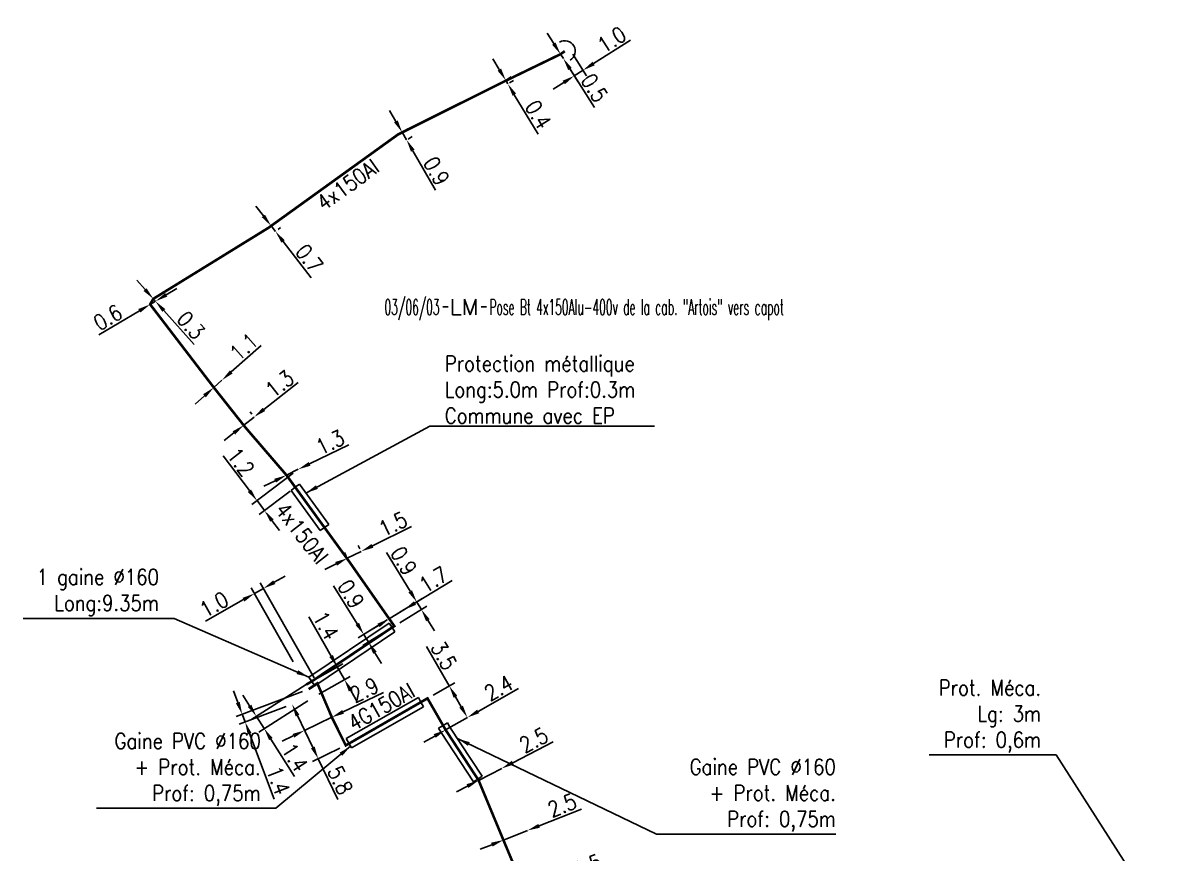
# Model space of a CAD drawing. Header units: millimetres. Extents: x 80000 to 81010, y 144000 to 145002.
# Drawn here: x 80889.1 to 81000.1, y 144583.4 to 144663.3 of the extents above; entities that cross this region are included whole.
import ezdxf
from ezdxf.enums import TextEntityAlignment as Align

# ---------------------------------------------------------------- set-up
doc = ezdxf.new("R2010")
doc.units = ezdxf.units.MM
doc.header["$PDMODE"] = 34
doc.linetypes.add('B_ST_AL', pattern=[2000, 1000, 1000])
doc.layers.get('0').update_dxf_attribs({"linetype": 'CONTINUOUS'})
doc.layers.get('Defpoints').update_dxf_attribs({"linetype": 'CONTINUOUS'})
for name, color, linetype in [('B_100', 3, 'CONTINUOUS'), ('B_110', 1, 'CONTINUOUS'), ('B_300', 7, 'CONTINUOUS'), ('B_400', 7, 'CONTINUOUS'), ('B_420', 7, 'CONTINUOUS')]:
    doc.layers.add(name, color=color, linetype=linetype)
doc.styles.add('M_ROMANS', font='ROMANS.shx', dxfattribs={"width": 0.75})
doc.styles.get("Standard").update_dxf_attribs({"font": 'romans.shx', "width": 0.85})
doc.dimstyles.get("Standard").update_dxf_attribs({"dimtxt": 1.5, "dimasz": 1.2, "dimexe": 0.625, "dimexo": 0.625, "dimgap": 0.25, "dimtad": 1, "dimdec": 1, "dimzin": 0, "dimdsep": 46, "dimtxsty": 'Standard', "dimcen": -0.5, "dimadec": 0, "dimazin": 0, "dimtfac": 1, "dimtdec": 1, "dimtmove": 0, "dimatfit": 3, "dimfxl": 0, "dimtolj": 1, "dimtzin": 0, "dimarcsym": 0})

# ---------------------------------------------------------------- blocks, each defined once
blk = doc.blocks.new('GIS_MODF')
at = {"color": 0, "linetype": 'Continuous', "flags": 128}
for points in [[(-2.18, -0.01), (-1.68, -0.01)], [(1.52, -0.01), (2.02, -0.01)]]:
    blk.add_lwpolyline(points, dxfattribs=at)
at = {"color": 0, "linetype": 'Continuous', "width": 0.5}
blk.add_attdef('DATE', text='', height=1.5, dxfattribs=at).set_placement((-2.5, -0.8), align=Align.RIGHT)
at = {"color": 0, "linetype": 'Continuous', "width": 1.771291}
blk.add_attdef('USER', text='', height=1.5, dxfattribs=at).set_placement((-1.51, -0.8), (1.28, -0.8), align=Align.FIT)
at = {"color": 0, "linetype": 'Continuous', "width": 0.5}
blk.add_attdef('DESC', (2.29, -0.8), '', height=1.5, dxfattribs=at)
blk = doc.blocks.new('*D39')
at = {"layer": 'B_110', "color": 0, "linetype": 'Continuous', "lineweight": -2, "transparency": 16777216}
for p, q in [((80916.28, 144599.71), (80910.97, 144596.33)), ((80910.85, 144597.68), (80910.21, 144598.69)), ((80916.44, 144598.15), (80911.72, 144595.15)), ((80911.5, 144596.66), (80912.25, 144595.49)), ((80912.89, 144594.47), (80915.17, 144590.89))]:
    blk.add_line(p, q, dxfattribs=at)
at = {"layer": 'B_110', "color": 0, "linetype": 'Continuous', "transparency": 16777216}
for points in [[(80911.02, 144597.78), (80910.68, 144597.57), (80911.5, 144596.66)], [(80913.06, 144594.58), (80912.72, 144594.37), (80912.25, 144595.49)]]:
    blk.add_solid(points, dxfattribs=at)
at = {"layer": 'Defpoints', "color": 0, "linetype": 'Continuous', "transparency": 16777216}
for p in [(80916.8, 144600.04), (80916.96, 144598.49), (80911.5, 144596.66)]:
    blk.add_point(p, dxfattribs=at)
at = {"layer": 'B_110', "color": 0, "linetype": 'Continuous', "transparency": 16777216, "insert": (80915.2, 144592.71), "char_height": 1.5, "attachment_point": 5, "rotation": 302.4807}
blk.add_mtext('\\A1;1.4', dxfattribs=at)
blk = doc.blocks.new('*D40')
at = {"layer": 'B_300', "color": 0, "linetype": 'Continuous', "lineweight": -2, "transparency": 16777216}
for p, q in [((80943.9, 144659.37), (80947.44, 144661.62)), ((80941.9, 144660.28), (80943.22, 144658.2)), ((80941.32, 144659.33), (80942.38, 144657.66)), ((80942.04, 144658.19), (80942.89, 144658.73)), ((80941.03, 144657.55), (80940.02, 144656.9))]:
    blk.add_line(p, q, dxfattribs=at)
at = {"layer": 'B_300', "color": 0, "linetype": 'Continuous', "transparency": 16777216}
for points in [[(80943.79, 144659.54), (80944.01, 144659.2), (80942.89, 144658.73)], [(80940.92, 144657.72), (80941.14, 144657.38), (80942.04, 144658.19)]]:
    blk.add_solid(points, dxfattribs=at)
at = {"layer": 'Defpoints', "color": 0, "linetype": 'Continuous', "transparency": 16777216}
for p in [(80941.56, 144660.81), (80940.99, 144659.85), (80942.89, 144658.73)]:
    blk.add_point(p, dxfattribs=at)
at = {"layer": 'B_300', "color": 0, "linetype": 'Continuous', "transparency": 16777216, "insert": (80945.64, 144661.66), "char_height": 1.5, "attachment_point": 5, "rotation": 32.4404}
blk.add_mtext('\\A1;1.0', dxfattribs=at)
blk = doc.blocks.new('B_300_05')
at = {"color": 0, "linetype": 'Continuous'}
blk.add_arc((0, 0), 1, 270, 90, dxfattribs=at)
at = {"color": 0, "linetype": 'Continuous', "style": 'M_ROMANS', "width": 0.75, "flags": 3}
for tag, p in [('DEF_LEG', (0, -5)), ('DEF_COUP', (0, -7.5)), ('DEF_TYPE', (0, -10))]:
    blk.add_attdef(tag, text='', height=1.2, dxfattribs=at).set_placement(p, align=Align.MIDDLE)
blk = doc.blocks.new('*D41')
at = {"layer": 'B_110', "color": 0, "linetype": 'Continuous', "lineweight": -2, "transparency": 16777216}
for p, q in [((80940.08, 144661.29), (80939.43, 144662.3)), ((80940.72, 144660.27), (80940.99, 144659.85)), ((80941.63, 144658.84), (80943.98, 144655.15))]:
    blk.add_line(p, q, dxfattribs=at)
at = {"layer": 'B_110', "color": 0, "linetype": 'Continuous', "transparency": 16777216}
for points in [[(80940.24, 144661.39), (80939.91, 144661.18), (80940.72, 144660.27)], [(80941.8, 144658.95), (80941.46, 144658.73), (80940.99, 144659.85)]]:
    blk.add_solid(points, dxfattribs=at)
at = {"layer": 'Defpoints', "color": 0, "linetype": 'Continuous', "transparency": 16777216}
for p in [(80940.72, 144660.27), (80940.99, 144659.85), (80940.99, 144659.85)]:
    blk.add_point(p, dxfattribs=at)
at = {"layer": 'B_110', "color": 0, "linetype": 'Continuous', "transparency": 16777216, "insert": (80943.97, 144657.03), "char_height": 1.5, "attachment_point": 5, "rotation": 302.4404}
blk.add_mtext('\\A1;0.5', dxfattribs=at)
blk = doc.blocks.new('*D42')
at = {"layer": 'B_110', "color": 0, "linetype": 'Continuous', "lineweight": -2, "transparency": 16777216}
for p, q in [((80934.84, 144658.79), (80934.22, 144659.82)), ((80935.46, 144657.76), (80935.66, 144657.41)), ((80935.63, 144657.86), (80935.99, 144658.08)), ((80935.83, 144657.52), (80936.2, 144657.74)), ((80936.28, 144656.38), (80938.56, 144652.57))]:
    blk.add_line(p, q, dxfattribs=at)
at = {"layer": 'B_110', "color": 0, "linetype": 'Continuous', "transparency": 16777216}
for points in [[(80935.01, 144658.89), (80934.67, 144658.68), (80935.46, 144657.76)], [(80936.45, 144656.49), (80936.11, 144656.28), (80935.66, 144657.41)]]:
    blk.add_solid(points, dxfattribs=at)
at = {"layer": 'Defpoints', "color": 0, "linetype": 'Continuous', "transparency": 16777216}
for p in [(80935.09, 144657.54), (80935.66, 144657.41), (80935.3, 144657.2)]:
    blk.add_point(p, dxfattribs=at)
at = {"layer": 'B_110', "color": 0, "linetype": 'Continuous', "transparency": 16777216, "insert": (80938.59, 144654.47), "char_height": 1.5, "attachment_point": 5, "rotation": 300.8959}
blk.add_mtext('\\A1;0.4', dxfattribs=at)
blk = doc.blocks.new('*D43')
at = {"layer": 'B_110', "color": 0, "linetype": 'Continuous', "lineweight": -2, "transparency": 16777216}
for p, q in [((80924.9, 144653.81), (80924.3, 144654.85)), ((80925.65, 144652.86), (80926.04, 144653.09)), ((80925.5, 144652.77), (80925.93, 144652.04)), ((80926.07, 144652.12), (80926.47, 144652.35)), ((80926.52, 144651), (80928.71, 144647.2))]:
    blk.add_line(p, q, dxfattribs=at)
at = {"layer": 'B_110', "color": 0, "linetype": 'Continuous', "transparency": 16777216}
for points in [[(80925.08, 144653.91), (80924.73, 144653.72), (80925.5, 144652.77)], [(80926.7, 144651.1), (80926.35, 144650.9), (80925.93, 144652.04)]]:
    blk.add_solid(points, dxfattribs=at)
at = {"layer": 'Defpoints', "color": 0, "linetype": 'Continuous', "transparency": 16777216}
for p in [(80925.1, 144652.55), (80925.53, 144651.81), (80925.93, 144652.04)]:
    blk.add_point(p, dxfattribs=at)
at = {"layer": 'B_110', "color": 0, "linetype": 'Continuous', "transparency": 16777216, "insert": (80928.8, 144649.05), "char_height": 1.5, "attachment_point": 5, "rotation": 299.9365}
blk.add_mtext('\\A1;0.9', dxfattribs=at)
blk = doc.blocks.new('*D44')
at = {"layer": 'B_110', "color": 0, "linetype": 'Continuous', "lineweight": -2, "transparency": 16777216}
for p, q in [((80912.17, 144644.73), (80911.44, 144645.68)), ((80913.15, 144643.97), (80913.4, 144644.17)), ((80912.91, 144643.78), (80913.34, 144643.23)), ((80913.58, 144643.42), (80913.83, 144643.61)), ((80914.07, 144642.28), (80916.77, 144638.79))]:
    blk.add_line(p, q, dxfattribs=at)
at = {"layer": 'B_110', "color": 0, "linetype": 'Continuous', "transparency": 16777216}
for points in [[(80912.33, 144644.85), (80912.02, 144644.61), (80912.91, 144643.78)], [(80914.23, 144642.4), (80913.91, 144642.16), (80913.34, 144643.23)]]:
    blk.add_solid(points, dxfattribs=at)
at = {"layer": 'Defpoints', "color": 0, "linetype": 'Continuous', "transparency": 16777216}
for p in [(80912.66, 144643.59), (80913.09, 144643.04), (80913.34, 144643.23)]:
    blk.add_point(p, dxfattribs=at)
at = {"layer": 'B_110', "color": 0, "linetype": 'Continuous', "transparency": 16777216, "insert": (80916.59, 144640.66), "char_height": 1.5, "attachment_point": 5, "rotation": 307.7404}
blk.add_mtext('\\A1;0.7', dxfattribs=at)
blk = doc.blocks.new('*D45')
at = {"layer": 'B_110', "color": 0, "linetype": 'Continuous', "lineweight": -2, "transparency": 16777216}
for p, q in [((80909.09, 144629.75), (80911.95, 144632.29)), ((80907.41, 144628.25), (80908.19, 144628.95)), ((80906.51, 144627.45), (80905.61, 144626.66))]:
    blk.add_line(p, q, dxfattribs=at)
at = {"layer": 'B_110', "color": 0, "linetype": 'Continuous', "transparency": 16777216}
for points in [[(80908.96, 144629.9), (80909.22, 144629.6), (80908.19, 144628.95)], [(80906.38, 144627.6), (80906.64, 144627.3), (80907.41, 144628.25)]]:
    blk.add_solid(points, dxfattribs=at)
at = {"layer": 'Defpoints', "color": 0, "linetype": 'Continuous', "transparency": 16777216}
for p in [(80908.19, 144628.95), (80908.19, 144628.95), (80907.41, 144628.25)]:
    blk.add_point(p, dxfattribs=at)
at = {"layer": 'B_110', "color": 0, "linetype": 'Continuous', "transparency": 16777216, "insert": (80910.3, 144632.16), "char_height": 1.5, "attachment_point": 5, "rotation": 41.6423}
blk.add_mtext('\\A1;1.1', dxfattribs=at)
blk = doc.blocks.new('*D46')
at = {"layer": 'B_110', "color": 0, "linetype": 'Continuous', "lineweight": -2, "transparency": 16777216}
for p, q in [((80912.22, 144626.15), (80915.53, 144628.73)), ((80910.05, 144624.91), (80909.89, 144625.12)), ((80910.28, 144624.62), (80911.28, 144625.41)), ((80911.05, 144625.7), (80910.89, 144625.9)), ((80909.33, 144623.89), (80908.39, 144623.15))]:
    blk.add_line(p, q, dxfattribs=at)
at = {"layer": 'B_110', "color": 0, "linetype": 'Continuous', "transparency": 16777216}
for points in [[(80912.1, 144626.3), (80912.35, 144625.99), (80911.28, 144625.41)], [(80909.21, 144624.04), (80909.46, 144623.73), (80910.28, 144624.62)]]:
    blk.add_solid(points, dxfattribs=at)
at = {"layer": 'Defpoints', "color": 0, "linetype": 'Continuous', "transparency": 16777216}
for p in [(80911.28, 144625.41), (80911.44, 144625.2), (80910.44, 144624.42)]:
    blk.add_point(p, dxfattribs=at)
at = {"layer": 'B_110', "color": 0, "linetype": 'Continuous', "transparency": 16777216, "insert": (80913.74, 144628.6), "char_height": 1.5, "attachment_point": 5, "rotation": 38.0127}
blk.add_mtext('\\A1;1.3', dxfattribs=at)
blk = doc.blocks.new('*D47')
at = {"layer": 'B_110', "color": 0, "linetype": 'Continuous', "lineweight": -2, "transparency": 16777216}
for p, q in [((80916.61, 144620.91), (80920.37, 144622.75)), ((80914.39, 144619.83), (80915.53, 144620.39)), ((80913.31, 144619.3), (80912.23, 144618.78))]:
    blk.add_line(p, q, dxfattribs=at)
at = {"layer": 'B_110', "color": 0, "linetype": 'Continuous', "transparency": 16777216}
for points in [[(80916.52, 144621.09), (80916.69, 144620.73), (80915.53, 144620.39)], [(80913.22, 144619.48), (80913.39, 144619.12), (80914.39, 144619.83)]]:
    blk.add_solid(points, dxfattribs=at)
at = {"layer": 'Defpoints', "color": 0, "linetype": 'Continuous', "transparency": 16777216}
for p in [(80914.39, 144619.83), (80915.53, 144620.39), (80915.53, 144620.39)]:
    blk.add_point(p, dxfattribs=at)
at = {"layer": 'B_110', "color": 0, "linetype": 'Continuous', "transparency": 16777216, "insert": (80918.59, 144622.99), "char_height": 1.5, "attachment_point": 5, "rotation": 26.0075}
blk.add_mtext('\\A1;1.3', dxfattribs=at)
blk = doc.blocks.new('*D48')
at = {"layer": 'B_110', "color": 0, "linetype": 'Continuous', "lineweight": -2, "transparency": 16777216}
for p, q in [((80922.65, 144613.04), (80926.41, 144614.9)), ((80921.45, 144612.75), (80921.29, 144613.07)), ((80920.11, 144612.09), (80919.95, 144612.4)), ((80920.23, 144611.84), (80921.57, 144612.51)), ((80919.15, 144611.31), (80918.08, 144610.78))]:
    blk.add_line(p, q, dxfattribs=at)
at = {"layer": 'B_110', "color": 0, "linetype": 'Continuous', "transparency": 16777216}
for points in [[(80922.56, 144613.22), (80922.74, 144612.86), (80921.57, 144612.51)], [(80919.06, 144611.49), (80919.24, 144611.13), (80920.23, 144611.84)]]:
    blk.add_solid(points, dxfattribs=at)
at = {"layer": 'Defpoints', "color": 0, "linetype": 'Continuous', "transparency": 16777216}
for p in [(80921.57, 144612.51), (80921.73, 144612.19), (80920.38, 144611.53)]:
    blk.add_point(p, dxfattribs=at)
at = {"layer": 'B_110', "color": 0, "linetype": 'Continuous', "transparency": 16777216, "insert": (80924.62, 144615.13), "char_height": 1.5, "attachment_point": 5, "rotation": 26.3405}
blk.add_mtext('\\A1;1.5', dxfattribs=at)
blk = doc.blocks.new('*D49')
at = {"layer": 'B_110', "color": 0, "linetype": 'Continuous', "lineweight": -2, "transparency": 16777216}
for p, q in [((80926.73, 144607.54), (80930.31, 144609.72)), ((80924.26, 144606.03), (80925.71, 144606.91)), ((80923.23, 144605.4), (80922.21, 144604.78))]:
    blk.add_line(p, q, dxfattribs=at)
at = {"layer": 'B_110', "color": 0, "linetype": 'Continuous', "transparency": 16777216}
for points in [[(80926.63, 144607.71), (80926.84, 144607.37), (80925.71, 144606.91)], [(80923.13, 144605.57), (80923.34, 144605.23), (80924.26, 144606.03)]]:
    blk.add_solid(points, dxfattribs=at)
at = {"layer": 'Defpoints', "color": 0, "linetype": 'Continuous', "transparency": 16777216}
for p in [(80925.71, 144606.91), (80925.71, 144606.91), (80924.26, 144606.03)]:
    blk.add_point(p, dxfattribs=at)
at = {"layer": 'B_110', "color": 0, "linetype": 'Continuous', "transparency": 16777216, "insert": (80928.51, 144609.8), "char_height": 1.5, "attachment_point": 5, "rotation": 31.3874}
blk.add_mtext('\\A1;1.7', dxfattribs=at)
blk = doc.blocks.new('*D50')
at = {"layer": 'B_110', "color": 0, "linetype": 'Continuous', "lineweight": -2, "transparency": 16777216}
for p, q in [((80926.28, 144608.67), (80924, 144612.41)), ((80924.84, 144606.38), (80927.44, 144607.97)), ((80927.35, 144606.92), (80926.91, 144607.64)), ((80925.28, 144605.65), (80927.88, 144607.24)), ((80927.97, 144605.89), (80928.6, 144604.87))]:
    blk.add_line(p, q, dxfattribs=at)
at = {"layer": 'B_110', "color": 0, "linetype": 'Continuous', "transparency": 16777216}
for points in [[(80926.45, 144608.77), (80926.11, 144608.56), (80926.91, 144607.64)], [(80928.14, 144606), (80927.8, 144605.79), (80927.35, 144606.92)]]:
    blk.add_solid(points, dxfattribs=at)
at = {"layer": 'Defpoints', "color": 0, "linetype": 'Continuous', "transparency": 16777216}
for p in [(80926.91, 144607.64), (80924.3, 144606.05), (80924.75, 144605.33)]:
    blk.add_point(p, dxfattribs=at)
at = {"layer": 'B_110', "color": 0, "linetype": 'Continuous', "transparency": 16777216, "insert": (80925.66, 144611.6), "char_height": 1.5, "attachment_point": 5, "rotation": 301.3874}
blk.add_mtext('\\A1;0.9', dxfattribs=at)
blk = doc.blocks.new('*D51')
at = {"layer": 'B_110', "color": 0, "linetype": 'Continuous', "lineweight": -2, "transparency": 16777216}
for p, q in [((80900.8, 144637.66), (80900, 144638.55)), ((80901.6, 144636.77), (80901.8, 144636.54)), ((80902.6, 144635.65), (80905.52, 144632.39))]:
    blk.add_line(p, q, dxfattribs=at)
at = {"layer": 'B_110', "color": 0, "linetype": 'Continuous', "transparency": 16777216}
for points in [[(80900.95, 144637.79), (80900.65, 144637.53), (80901.6, 144636.77)], [(80902.75, 144635.78), (80902.46, 144635.52), (80901.8, 144636.54)]]:
    blk.add_solid(points, dxfattribs=at)
at = {"layer": 'Defpoints', "color": 0, "linetype": 'Continuous', "transparency": 16777216}
for p in [(80901.6, 144636.77), (80901.8, 144636.54), (80901.8, 144636.54)]:
    blk.add_point(p, dxfattribs=at)
at = {"layer": 'B_110', "color": 0, "linetype": 'Continuous', "transparency": 16777216, "insert": (80905.21, 144634.24), "char_height": 1.5, "attachment_point": 5, "rotation": 311.8827}
blk.add_mtext('\\A1;0.3', dxfattribs=at)
blk = doc.blocks.new('*D52')
at = {"layer": 'B_110', "color": 0, "linetype": 'Continuous', "lineweight": -2, "transparency": 16777216}
for p, q in [((80902.84, 144637.15), (80903.87, 144637.76)), ((80901.81, 144636.54), (80901.29, 144636.23)), ((80900.26, 144635.62), (80896.37, 144633.31)), ((80901.61, 144635.7), (80901.61, 144635.69)), ((80902.12, 144636.01), (80902.13, 144636))]:
    blk.add_line(p, q, dxfattribs=at)
at = {"layer": 'B_110', "color": 0, "linetype": 'Continuous', "transparency": 16777216}
for points in [[(80902.74, 144637.32), (80902.94, 144636.98), (80901.81, 144636.54)], [(80900.16, 144635.79), (80900.36, 144635.45), (80901.29, 144636.23)]]:
    blk.add_solid(points, dxfattribs=at)
at = {"layer": 'Defpoints', "color": 0, "linetype": 'Continuous', "transparency": 16777216}
for p in [(80901.29, 144636.24), (80901.8, 144636.54), (80901.81, 144636.54)]:
    blk.add_point(p, dxfattribs=at)
at = {"layer": 'B_110', "color": 0, "linetype": 'Continuous', "transparency": 16777216, "insert": (80897.23, 144634.98), "char_height": 1.5, "attachment_point": 5, "rotation": 30.6615}
blk.add_mtext('\\A1;0.6', dxfattribs=at)
blk = doc.blocks.new('*D1326')
at = {"layer": 'B_100', "color": 0, "linetype": 'Continuous', "lineweight": -2, "transparency": 16777216}
for p, q in [((80941.11, 144580.32), (80945.17, 144581.96)), ((80937.68, 144578.93), (80940, 144579.87)), ((80936.57, 144578.48), (80935.46, 144578.03))]:
    blk.add_line(p, q, dxfattribs=at)
at = {"layer": 'B_100', "color": 0, "linetype": 'Continuous', "transparency": 16777216}
for points in [[(80941.04, 144580.5), (80941.19, 144580.13), (80940, 144579.87)], [(80936.5, 144578.67), (80936.65, 144578.3), (80937.68, 144578.93)]]:
    blk.add_solid(points, dxfattribs=at)
at = {"layer": 'Defpoints', "color": 0, "linetype": 'Continuous', "transparency": 16777216}
for p in [(80940, 144579.87), (80940, 144579.87), (80937.68, 144578.93)]:
    blk.add_point(p, dxfattribs=at)
at = {"layer": 'B_100', "color": 0, "linetype": 'Continuous', "transparency": 16777216, "insert": (80943.32, 144582.29), "char_height": 1.5, "attachment_point": 5, "rotation": 22.0002}
blk.add_mtext('\\A1;2.5', dxfattribs=at)
blk = doc.blocks.new('*D1327')
at = {"layer": 'B_100', "color": 0, "linetype": 'Continuous', "lineweight": -2, "transparency": 16777216}
for p, q in [((80938.67, 144586.15), (80942.73, 144587.76)), ((80935.23, 144584.78), (80937.55, 144585.7)), ((80934.11, 144584.33), (80933, 144583.89))]:
    blk.add_line(p, q, dxfattribs=at)
at = {"layer": 'B_100', "color": 0, "linetype": 'Continuous', "transparency": 16777216}
for points in [[(80938.59, 144586.33), (80938.74, 144585.96), (80937.55, 144585.7)], [(80934.04, 144584.52), (80934.19, 144584.15), (80935.23, 144584.78)]]:
    blk.add_solid(points, dxfattribs=at)
at = {"layer": 'Defpoints', "color": 0, "linetype": 'Continuous', "transparency": 16777216}
for p in [(80937.55, 144585.7), (80937.55, 144585.7), (80935.23, 144584.78)]:
    blk.add_point(p, dxfattribs=at)
at = {"layer": 'B_100', "color": 0, "linetype": 'Continuous', "transparency": 16777216, "insert": (80940.88, 144588.11), "char_height": 1.5, "attachment_point": 5, "rotation": 21.7307}
blk.add_mtext('\\A1;2.5', dxfattribs=at)
blk = doc.blocks.new('*D1328')
at = {"layer": 'B_100', "color": 0, "linetype": 'Continuous', "lineweight": -2, "transparency": 16777216}
for p, q in [((80936.13, 144592.21), (80940.02, 144594.22)), ((80932.85, 144590.51), (80935.07, 144591.66)), ((80931.78, 144589.96), (80930.71, 144589.41))]:
    blk.add_line(p, q, dxfattribs=at)
at = {"layer": 'B_100', "color": 0, "linetype": 'Continuous', "transparency": 16777216}
for points in [[(80936.04, 144592.39), (80936.23, 144592.03), (80935.07, 144591.66)], [(80931.69, 144590.14), (80931.87, 144589.78), (80932.85, 144590.51)]]:
    blk.add_solid(points, dxfattribs=at)
at = {"layer": 'Defpoints', "color": 0, "linetype": 'Continuous', "transparency": 16777216}
for p in [(80935.07, 144591.66), (80935.07, 144591.66), (80932.85, 144590.51)]:
    blk.add_point(p, dxfattribs=at)
at = {"layer": 'B_100', "color": 0, "linetype": 'Continuous', "transparency": 16777216, "insert": (80938.15, 144594.38), "char_height": 1.5, "attachment_point": 5, "rotation": 27.3093}
blk.add_mtext('\\A1;2.5', dxfattribs=at)
blk = doc.blocks.new('*D1329')
at = {"layer": 'B_100', "color": 0, "linetype": 'Continuous', "lineweight": -2, "transparency": 16777216}
for p, q in [((80932.81, 144597.14), (80936.67, 144599.32)), ((80929.68, 144595.36), (80931.77, 144596.55)), ((80928.63, 144594.77), (80927.59, 144594.18))]:
    blk.add_line(p, q, dxfattribs=at)
at = {"layer": 'B_100', "color": 0, "linetype": 'Continuous', "transparency": 16777216}
for points in [[(80932.71, 144597.31), (80932.91, 144596.96), (80931.77, 144596.55)], [(80928.53, 144594.95), (80928.73, 144594.6), (80929.68, 144595.36)]]:
    blk.add_solid(points, dxfattribs=at)
at = {"layer": 'Defpoints', "color": 0, "linetype": 'Continuous', "transparency": 16777216}
for p in [(80931.77, 144596.55), (80931.77, 144596.55), (80929.68, 144595.36)]:
    blk.add_point(p, dxfattribs=at)
at = {"layer": 'B_100', "color": 0, "linetype": 'Continuous', "transparency": 16777216, "insert": (80934.77, 144599.39), "char_height": 1.5, "attachment_point": 5, "rotation": 29.4919}
blk.add_mtext('\\A1;2.4', dxfattribs=at)
blk = doc.blocks.new('*D1330')
at = {"layer": 'B_100', "color": 0, "linetype": 'Continuous', "lineweight": -2, "transparency": 16777216}
for p, q in [((80930.03, 144599.58), (80927.85, 144603.37)), ((80928.49, 144598.7), (80930.57, 144599.89)), ((80931.17, 144597.59), (80930.62, 144598.54))]:
    blk.add_line(p, q, dxfattribs=at)
at = {"layer": 'B_100', "color": 0, "linetype": 'Continuous', "transparency": 16777216}
for points in [[(80930.8, 144598.64), (80930.45, 144598.44), (80930.03, 144599.58)], [(80931.34, 144597.69), (80931, 144597.49), (80931.77, 144596.55)]]:
    blk.add_solid(points, dxfattribs=at)
at = {"layer": 'Defpoints', "color": 0, "linetype": 'Continuous', "transparency": 16777216}
for p in [(80927.94, 144598.39), (80931.77, 144596.55), (80931.77, 144596.55)]:
    blk.add_point(p, dxfattribs=at)
at = {"layer": 'B_100', "color": 0, "linetype": 'Continuous', "transparency": 16777216, "insert": (80929.51, 144602.5), "char_height": 1.5, "attachment_point": 5, "rotation": 299.8101}
blk.add_mtext('\\A1;3.5', dxfattribs=at)
blk = doc.blocks.new('*D1331')
at = {"layer": 'B_100', "color": 0, "linetype": 'Continuous', "lineweight": -2, "transparency": 16777216}
for p, q in [((80915.45, 144596.74), (80916.92, 144593.67)), ((80919.52, 144593.6), (80916.88, 144592.32)), ((80917.44, 144592.59), (80919.34, 144588.66))]:
    blk.add_line(p, q, dxfattribs=at)
at = {"layer": 'B_100', "color": 0, "linetype": 'Continuous', "transparency": 16777216}
for points in [[(80915.63, 144596.82), (80915.27, 144596.65), (80914.93, 144597.82)], [(80917.1, 144593.76), (80916.74, 144593.59), (80917.44, 144592.59)]]:
    blk.add_solid(points, dxfattribs=at)
at = {"layer": 'Defpoints', "color": 0, "linetype": 'Continuous', "transparency": 16777216}
for p in [(80914.93, 144597.82), (80914.93, 144597.82), (80920.09, 144593.87)]:
    blk.add_point(p, dxfattribs=at)
at = {"layer": 'B_100', "color": 0, "linetype": 'Continuous', "transparency": 16777216, "insert": (80919.55, 144590.52), "char_height": 1.5, "attachment_point": 5, "rotation": 295.7353}
blk.add_mtext('\\A1;5.8', dxfattribs=at)
blk = doc.blocks.new('*D1332')
at = {"layer": 'B_100', "color": 0, "linetype": 'Continuous', "lineweight": -2, "transparency": 16777216}
for p, q in [((80919.83, 144597.09), (80923.71, 144598.96)), ((80916.13, 144595.31), (80918.75, 144596.57)), ((80918.52, 144597.04), (80918.47, 144597.13)), ((80915.91, 144595.77), (80915.86, 144595.87)), ((80915.05, 144594.79), (80913.97, 144594.27))]:
    blk.add_line(p, q, dxfattribs=at)
at = {"layer": 'B_100', "color": 0, "linetype": 'Continuous', "transparency": 16777216}
for points in [[(80919.74, 144597.27), (80919.91, 144596.91), (80918.75, 144596.57)], [(80914.97, 144594.97), (80915.14, 144594.61), (80916.13, 144595.31)]]:
    blk.add_solid(points, dxfattribs=at)
at = {"layer": 'Defpoints', "color": 0, "linetype": 'Continuous', "transparency": 16777216}
for p in [(80918.79, 144596.48), (80916.13, 144595.31), (80916.18, 144595.21)]:
    blk.add_point(p, dxfattribs=at)
at = {"layer": 'B_100', "color": 0, "linetype": 'Continuous', "transparency": 16777216, "insert": (80921.87, 144599.19), "char_height": 1.5, "attachment_point": 5, "rotation": 25.7353}
blk.add_mtext('\\A1;2.9', dxfattribs=at)
blk = doc.blocks.new('*D1333')
at = {"layer": 'B_100', "color": 0, "linetype": 'Continuous', "lineweight": -2, "transparency": 16777216}
for p, q in [((80913.22, 144609.54), (80914.27, 144610.14)), ((80915.03, 144601.9), (80911, 144609)), ((80912.18, 144608.95), (80911.31, 144608.46)), ((80917.05, 144600.37), (80911.87, 144609.5)), ((80910.26, 144607.87), (80906.62, 144605.8))]:
    blk.add_line(p, q, dxfattribs=at)
at = {"layer": 'B_100', "color": 0, "linetype": 'Continuous', "transparency": 16777216}
for points in [[(80913.12, 144609.72), (80913.32, 144609.37), (80912.18, 144608.95)], [(80910.17, 144608.04), (80910.36, 144607.69), (80911.31, 144608.46)]]:
    blk.add_solid(points, dxfattribs=at)
at = {"layer": 'Defpoints', "color": 0, "linetype": 'Continuous', "transparency": 16777216}
for p in [(80911.31, 144608.46), (80915.34, 144601.36), (80917.36, 144599.83)]:
    blk.add_point(p, dxfattribs=at)
at = {"layer": 'B_100', "color": 0, "linetype": 'Continuous', "transparency": 16777216, "insert": (80907.43, 144607.41), "char_height": 1.5, "attachment_point": 5, "rotation": 29.5648}
blk.add_mtext('\\A1;1.0', dxfattribs=at)
blk = doc.blocks.new('*D1334')
at = {"layer": 'B_100', "color": 0, "linetype": 'Continuous', "lineweight": -2, "transparency": 16777216}
for p, q in [((80909.72, 144597.98), (80909.29, 144599.11)), ((80915.94, 144599.05), (80909.56, 144596.64)), ((80914.35, 144597.6), (80909.84, 144595.9)), ((80910.14, 144596.86), (80910.42, 144596.12)), ((80910.85, 144595), (80913.22, 144588.72))]:
    blk.add_line(p, q, dxfattribs=at)
at = {"layer": 'B_100', "color": 0, "linetype": 'Continuous', "transparency": 16777216}
for points in [[(80909.9, 144598.05), (80909.53, 144597.91), (80910.14, 144596.86)], [(80911.03, 144595.07), (80910.66, 144594.92), (80910.42, 144596.12)]]:
    blk.add_solid(points, dxfattribs=at)
at = {"layer": 'Defpoints', "color": 0, "linetype": 'Continuous', "transparency": 16777216}
for p in [(80916.52, 144599.27), (80914.93, 144597.82), (80910.42, 144596.12)]:
    blk.add_point(p, dxfattribs=at)
at = {"layer": 'B_100', "color": 0, "linetype": 'Continuous', "transparency": 16777216, "insert": (80913.61, 144590.5), "char_height": 1.5, "attachment_point": 5, "rotation": 290.6842}
blk.add_mtext('\\A1;1.4', dxfattribs=at)
blk = doc.blocks.new('*D1564')
at = {"layer": 'B_400', "color": 0, "linetype": 'Continuous', "lineweight": -2, "transparency": 16777216}
for p, q in [((80921.19, 144605.54), (80918.92, 144609.21)), ((80924.08, 144605.92), (80921.29, 144604.19)), ((80924, 144604.87), (80921.73, 144603.47)), ((80922.26, 144603.8), (80921.82, 144604.52)), ((80922.89, 144602.77), (80923.52, 144601.75))]:
    blk.add_line(p, q, dxfattribs=at)
at = {"layer": 'B_400', "color": 0, "linetype": 'Continuous', "transparency": 16777216}
for points in [[(80921.36, 144605.65), (80921.02, 144605.44), (80921.82, 144604.52)], [(80923.06, 144602.88), (80922.72, 144602.67), (80922.26, 144603.8)]]:
    blk.add_solid(points, dxfattribs=at)
at = {"layer": 'Defpoints', "color": 0, "linetype": 'Continuous', "transparency": 16777216}
for p in [(80924.62, 144606.25), (80924.53, 144605.19), (80921.82, 144604.52)]:
    blk.add_point(p, dxfattribs=at)
at = {"layer": 'B_400', "color": 0, "linetype": 'Continuous', "transparency": 16777216, "insert": (80920.59, 144608.41), "char_height": 1.5, "attachment_point": 5, "rotation": 301.67}
blk.add_mtext('\\A1;0.9', dxfattribs=at)
blk = doc.blocks.new('*D1565')
at = {"layer": 'B_400', "color": 0, "linetype": 'Continuous', "lineweight": -2, "transparency": 16777216}
for p, q in [((80918.68, 144602.45), (80916.54, 144606.22)), ((80917.36, 144600.32), (80919.82, 144601.72)), ((80919.96, 144600.19), (80919.27, 144601.41)), ((80917.51, 144598.8), (80920.51, 144600.5)), ((80920.56, 144599.15), (80921.15, 144598.11))]:
    blk.add_line(p, q, dxfattribs=at)
at = {"layer": 'B_400', "color": 0, "linetype": 'Continuous', "transparency": 16777216}
for points in [[(80918.86, 144602.55), (80918.51, 144602.36), (80919.27, 144601.41)], [(80920.73, 144599.25), (80920.38, 144599.05), (80919.96, 144600.19)]]:
    blk.add_solid(points, dxfattribs=at)
at = {"layer": 'Defpoints', "color": 0, "linetype": 'Continuous', "transparency": 16777216}
for p in [(80916.82, 144600.02), (80919.96, 144600.19), (80916.96, 144598.49)]:
    blk.add_point(p, dxfattribs=at)
at = {"layer": 'B_400', "color": 0, "linetype": 'Continuous', "transparency": 16777216, "insert": (80918.17, 144605.39), "char_height": 1.5, "attachment_point": 5, "rotation": 299.5648}
blk.add_mtext('\\A1;1.4', dxfattribs=at)
blk = doc.blocks.new('*D1566')
at = {"layer": 'B_420', "color": 0, "linetype": 'Continuous', "lineweight": -2, "transparency": 16777216}
for p, q in [((80910.83, 144618.34), (80908.3, 144621.68)), ((80915.03, 144620.01), (80911.06, 144617)), ((80912.28, 144616.42), (80911.56, 144617.38)), ((80914.74, 144618.29), (80911.78, 144616.05)), ((80913, 144615.47), (80913.73, 144614.51))]:
    blk.add_line(p, q, dxfattribs=at)
at = {"layer": 'B_420', "color": 0, "linetype": 'Continuous', "transparency": 16777216}
for points in [[(80910.99, 144618.46), (80910.67, 144618.22), (80911.56, 144617.38)], [(80913.16, 144615.59), (80912.84, 144615.35), (80912.28, 144616.42)]]:
    blk.add_solid(points, dxfattribs=at)
at = {"layer": 'Defpoints', "color": 0, "linetype": 'Continuous', "transparency": 16777216}
for p in [(80915.53, 144620.39), (80915.24, 144618.66), (80911.56, 144617.38)]:
    blk.add_point(p, dxfattribs=at)
at = {"layer": 'B_420', "color": 0, "linetype": 'Continuous', "transparency": 16777216, "insert": (80910, 144621.09), "char_height": 1.5, "attachment_point": 5, "rotation": 307.1126}
blk.add_mtext('\\A1;1.2', dxfattribs=at)

msp = doc.modelspace()

# ---------------------------------------------------------------- linework, layer by layer
at = {"layer": 'B_100', "linetype": 'B_ST_AL', "flags": 128}
msp.add_lwpolyline([(81000, 144582.13, 0.25, 0.25, 0), (80994.07, 144579, 0.25, 0.25, 0), (80990.64, 144577.55, 0.25, 0.25, 0), (80974.29, 144568.93, 0.25, 0.25, 0), (80959.75, 144561.37, 0.25, 0.25, 0), (80955.94, 144558.7, 0.25, 0.25, 0), (80950.3, 144555.53, 0.25, 0.25, 0), (80948.64, 144554.6, 0.25, 0.25, 0), (80945.68, 144559.86, 0.25, 0.25, 0), (80942.79, 144567.3, 0.25, 0.25, 0), (80939.87, 144573.73, 0.25, 0.25, 0), (80937.68, 144578.93, 0.25, 0.25, 0), (80935.23, 144584.78, 0.25, 0.25, 0), (80932.85, 144590.51, 0.25, 0.25, 0), (80929.68, 144595.36, 0.25, 0.25, 0), (80927.94, 144598.39, 0.25, 0.25, 0), (80920.09, 144593.87, 0.25, 0.25, 0), (80918.79, 144596.48, 0.25, 0.25, 0), (80917.36, 144599.83, 0.25, 0.25, 0), (80916.52, 144599.27, 0, 0, 0)], format="xyseb", dxfattribs=at)
at = {"layer": 'B_110', "linetype": 'B_ST_AL', "flags": 128}
msp.add_lwpolyline([(80941.13, 144660.56, 0.25, 0.25, 0), (80940.72, 144660.27, 0.25, 0.25, 0), (80935.09, 144657.54, 0.25, 0.25, 0), (80925.1, 144652.55, 0.25, 0.25, 0), (80912.66, 144643.59, 0.25, 0.25, 0), (80901.6, 144636.77, 0.25, 0.25, 0), (80901.29, 144636.24, 0.25, 0.25, 0), (80907.41, 144628.25, 0.25, 0.25, 0), (80910.44, 144624.42, 0.25, 0.25, 0), (80914.39, 144619.83, 0.25, 0.25, 0), (80915.24, 144618.66, 0.25, 0.25, 0), (80918.04, 144614.8, 0.25, 0.25, 0), (80920.41, 144611.54, 0.25, 0.25, 0), (80924.75, 144605.33, 0.25, 0.25, 0), (80924.53, 144605.19, 0.25, 0.25, 0), (80916.82, 144600.02, 0.25, 0.25, 0), (80916.28, 144599.71, 0, 0, 0)], format="xyseb", dxfattribs=at)
at = {"layer": 'B_400', "color": 7, "linetype": 'CONTINUOUS'}
for p, q in [((80924.25, 144605.61), (80916.54, 144600.43)), ((80924.25, 144605.61), (80924.53, 144605.19)), ((80924.81, 144604.78), (80924.53, 144605.19)), ((80924.81, 144604.78), (80917.1, 144599.6)), ((80916.54, 144600.43), (80916.82, 144600.02)), ((80917.1, 144599.6), (80916.82, 144600.02)), ((80920.14, 144594.52), (80927.06, 144598.46)), ((80927.06, 144598.46), (80927.31, 144598.03)), ((80920.63, 144593.65), (80927.55, 144597.59)), ((80927.55, 144597.59), (80927.31, 144598.03)), ((80929, 144595.54), (80929.43, 144595.79)), ((80929, 144595.54), (80929.25, 144595.1)), ((80929.86, 144596.04), (80929.43, 144595.79)), ((80929.86, 144596.04), (80930.1, 144595.62)), ((80930.1, 144595.62), (80933.18, 144590.91)), ((80920.14, 144594.52), (80920.38, 144594.08)), ((80920.63, 144593.65), (80920.38, 144594.08)), ((80929.25, 144595.1), (80932.35, 144590.37)), ((80933.18, 144590.91), (80932.76, 144590.64)), ((80932.35, 144590.37), (80932.76, 144590.64))]:
    msp.add_line(p, q, dxfattribs=at)
at = {"layer": 'B_420', "color": 7, "linetype": 'CONTINUOUS'}
for p, q in [((80914.83, 144618.37), (80915.24, 144618.66)), ((80915.64, 144618.96), (80915.24, 144618.66)), ((80918.45, 144615.09), (80915.64, 144618.96)), ((80917.64, 144614.51), (80914.83, 144618.37)), ((80917.64, 144614.51), (80918.04, 144614.8)), ((80918.45, 144615.09), (80918.04, 144614.8))]:
    msp.add_line(p, q, dxfattribs=at)

# ---------------------------------------------------------------- block references
at = {"layer": 'B_110', "linetype": 'Continuous'}
ref = msp.add_blockref('GIS_MODF', (80931.59, 144636.02), dxfattribs=at)
ref.add_attrib('DATE', '03/06/03', dxfattribs={"layer": '0', "color": 0, "linetype": 'Continuous', "height": 1.5, "width": 0.5}).set_placement((80929.09, 144635.22), align=Align.RIGHT)
ref.add_attrib('USER', 'LM', dxfattribs={"layer": '0', "color": 0, "linetype": 'Continuous', "height": 1.5, "width": 1.0532}).set_placement((80930.08, 144635.22), (80932.87, 144635.22), align=Align.FIT)
ref.add_attrib('DESC', 'Pose Bt 4x150Alu-400v de la cab. "Artois" vers capot', (80933.88, 144635.22), dxfattribs={"layer": '0', "color": 0, "linetype": 'Continuous', "height": 1.5, "width": 0.5})
at = {"layer": 'B_300', "linetype": 'ByBlock', "rotation": 30.14608921508559}
msp.add_blockref('B_300_05', (80941.13, 144660.56), dxfattribs=at)

# ---------------------------------------------------------------- texts
at = {"layer": 'B_100', "linetype": 'Continuous', "width": 0.85}
msp.add_text('4G150Al', height=1.5, rotation=29.6691, dxfattribs=at).set_placement((80923.51, 144597.58), align=Align.MIDDLE)
at = {"layer": 'B_110', "linetype": 'Continuous', "width": 0.85}
for rotation, p in [(35.7441, (80920.28, 144647.73)), (307.8526, (80915.87, 144614.26))]:
    msp.add_text('4x150Al', height=1.5, rotation=rotation, dxfattribs=at).set_placement(p, align=Align.MIDDLE)
at = {"layer": 'B_400', "linetype": 'Continuous', "insert": (80902.14, 144606.3), "char_height": 1.5, "attachment_point": 9}
msp.add_mtext('1 gaine %%C160\\PLong:9.35m', dxfattribs=at)
at = {"layer": 'B_400', "color": 7, "linetype": 'Continuous', "char_height": 1.5, "attachment_point": 9}
for insert in [(80911.92, 144588.08), (80967.17, 144585.6)]:
    msp.add_mtext('Gaine PVC %%C160\\P+ Prot. Méca.\\PProf: 0,75m', dxfattribs=dict(at, insert=insert))
at = {"layer": 'B_420', "linetype": 'Continuous', "insert": (80929.6, 144624.8), "char_height": 1.5, "attachment_point": 7}
msp.add_mtext('Protection métallique\\PLong:5.0m Prof:0.3m\\PCommune avec EP', dxfattribs=at)
at = {"layer": 'B_420', "color": 7, "linetype": 'Continuous', "insert": (80986.89, 144593.2), "char_height": 1.5, "attachment_point": 9}
msp.add_mtext('Prot. Méca.\\PLg: 3m\\PProf: 0,6m', dxfattribs=at)

# ---------------------------------------------------------------- dimensions: what is measured, and where the dimension line sits
at = {"layer": 'B_100', "linetype": 'Continuous'}
for base, p1, p2, angle, picture, middle in [((80911.31, 144608.46), (80917.36, 144599.83), (80915.34, 144601.36), 29.5648, '*D1333', (80907.92, 144606.54)), ((80931.77, 144596.55), (80927.94, 144598.39), (80931.77, 144596.55), 119.8101, '*D1330', (80928.64, 144602)), ((80916.13, 144595.31), (80918.79, 144596.48), (80916.18, 144595.21), 25.7353, '*D1332', (80922.31, 144598.29)), ((80931.77, 144596.55), (80929.68, 144595.36), (80931.77, 144596.55), 209.4919, '*D1329', (80935.26, 144598.52)), ((80914.93, 144597.82), (80920.09, 144593.87), (80914.93, 144597.82), 295.7353, '*D1331', (80918.65, 144590.08)), ((80935.07, 144591.66), (80932.85, 144590.51), (80935.07, 144591.66), 207.3093, '*D1328', (80938.61, 144593.49)), ((80937.55, 144585.7), (80935.23, 144584.78), (80937.55, 144585.7), 201.7307, '*D1327', (80941.25, 144587.18)), ((80940, 144579.87), (80937.68, 144578.93), (80940, 144579.87), 202.0002, '*D1326', (80943.7, 144581.36))]:
    dim = msp.add_linear_dim(base=base, p1=p1, p2=p2, angle=angle, dimstyle='Standard', override={"dimfxl": 1.25}, dxfattribs=at)
    dim.commit()
    dim.dimension.update_dxf_attribs({"geometry": picture, "text_midpoint": middle, "dimtype": 160})
dim = msp.add_linear_dim(base=(80910.42, 144596.12), p1=(80916.52, 144599.27), p2=(80914.93, 144597.82), angle=110.6842, text='1.4', dimstyle='Standard', override={"dimfxl": 1.25}, dxfattribs=at)
dim.commit()
dim.dimension.update_dxf_attribs({"geometry": '*D1334', "text_midpoint": (80912.68, 144590.14), "dimtype": 160})
at = {"layer": 'B_110', "linetype": 'Continuous'}
for p1, p2, picture, middle in [((80940.72, 144660.27), (80940.99, 144659.85), '*D41', (80943.97, 144657.03)), ((80901.6, 144636.77), (80901.8, 144636.54), '*D51', (80905.21, 144634.24)), ((80907.4075565, 144628.2514754), (80908.19223, 144628.949177), '*D45', (80910.3021334, 144632.1633587)), ((80914.39, 144619.83), (80915.53, 144620.39), '*D47', (80918.59, 144622.99)), ((80924.26, 144606.03), (80925.71, 144606.91), '*D49', (80928.51, 144609.8))]:
    dim = msp.add_aligned_dim(p1=p1, p2=p2, distance=0, dimstyle='Standard', dxfattribs=at)
    dim.commit()
    dim.dimension.update_dxf_attribs({"geometry": picture, "text_midpoint": middle})
for base, p1, p2, angle, picture, middle, dimtype in [((80935.66, 144657.41), (80935.09, 144657.54), (80935.3, 144657.2), 300.8959, '*D42', (80937.73, 144653.96), 161), ((80925.93, 144652.04), (80925.1, 144652.55), (80925.53, 144651.81), 299.9365, '*D43', (80927.93, 144648.55), 161), ((80913.34, 144643.23), (80912.66, 144643.59), (80913.09, 144643.04), 307.7404, '*D44', (80915.8, 144640.05), 161), ((80901.81, 144636.54), (80901.29, 144636.24), (80901.8, 144636.54), 30.6615, '*D52', (80897.74, 144634.12), 161), ((80911.28, 144625.41), (80910.44, 144624.42), (80911.44, 144625.2), 38.0127, '*D46', (80914.35, 144627.81), 161), ((80921.57, 144612.51), (80920.38, 144611.53), (80921.73, 144612.19), 26.3405, '*D48', (80925.07, 144614.24), 161), ((80926.91, 144607.64), (80924.75, 144605.33), (80924.3, 144606.05), 121.3874, '*D50', (80924.81, 144611.08), 161), ((80911.5, 144596.66), (80916.96, 144598.49), (80916.8, 144600.04), 302.4807, '*D39', (80914.35, 144592.18), 160)]:
    dim = msp.add_linear_dim(base=base, p1=p1, p2=p2, angle=angle, dimstyle='Standard', dxfattribs=at)
    dim.commit()
    dim.dimension.update_dxf_attribs({"geometry": picture, "text_midpoint": middle, "dimtype": dimtype})
at = {"layer": 'B_300', "linetype": 'Continuous'}
dim = msp.add_linear_dim(base=(80942.89, 144658.73), p1=(80940.99, 144659.85), p2=(80941.56, 144660.81), angle=32.4404, dimstyle='Standard', dxfattribs=at)
dim.commit()
dim.dimension.update_dxf_attribs({"geometry": '*D40', "text_midpoint": (80946.17, 144660.82), "dimtype": 160})
at = {"layer": 'B_400', "linetype": 'Continuous'}
for base, p1, p2, angle, picture, middle in [((80921.82, 144604.52), (80924.53, 144605.19), (80924.62, 144606.25), 301.67, '*D1564', (80919.74, 144607.89)), ((80919.96, 144600.19), (80916.82, 144600.02), (80916.96, 144598.49), 119.5648, '*D1565', (80917.3, 144604.9))]:
    dim = msp.add_linear_dim(base=base, p1=p1, p2=p2, angle=angle, dimstyle='Standard', override={"dimfxl": 1.25}, dxfattribs=at)
    dim.commit()
    dim.dimension.update_dxf_attribs({"geometry": picture, "text_midpoint": middle, "dimtype": 160})
at = {"layer": 'B_420', "linetype": 'Continuous'}
dim = msp.add_linear_dim(base=(80911.56, 144617.38), p1=(80915.24, 144618.66), p2=(80915.53, 144620.39), angle=307.1126, dimstyle='Standard', override={"dimfxl": 1.25}, dxfattribs=at)
dim.commit()
dim.dimension.update_dxf_attribs({"geometry": '*D1566', "text_midpoint": (80909.21, 144620.49), "dimtype": 160})

# ---------------------------------------------------------------- leaders
at = {"layer": 'B_400', "linetype": 'Continuous', "annotation_type": 0, "has_hookline": 1, "hookline_direction": 1, "text_width": 13.05}
msp.add_leader([(80916.54, 144600.43), (80903.59, 144606.05), (80902.39, 144606.05)], dimstyle='Standard', override={"dimfxl": 1.25}, dxfattribs=at)
at = {"layer": 'B_400', "color": 7, "linetype": 'Continuous', "annotation_type": 0, "has_hookline": 1, "text_width": 15.79}
for points, hookline_direction in [([(80930.83, 144594.52), (80949.94, 144585.35), (80951.14, 144585.35)], 0), ([(80920.55, 144593.79), (80913.37, 144587.83), (80912.17, 144587.83)], 1)]:
    msp.add_leader(points, dimstyle='Standard', override={"dimfxl": 1.25}, dxfattribs=dict(at, hookline_direction=hookline_direction))
at = {"layer": 'B_420', "linetype": 'Continuous', "annotation_type": 0, "has_hookline": 1, "hookline_direction": 0, "text_width": 20.16}
msp.add_leader([(80916.26, 144618.11), (80928.15, 144624.55), (80929.35, 144624.55)], dimstyle='Standard', override={"dimfxl": 1.25}, dxfattribs=at)
at = {"layer": 'B_420', "color": 7, "linetype": 'Continuous', "annotation_type": 0, "has_hookline": 1, "hookline_direction": 1, "text_width": 10.75}
msp.add_leader([(80996.19, 144580.68), (80988.34, 144592.95), (80987.14, 144592.95)], dimstyle='Standard', override={"dimfxl": 1.25}, dxfattribs=at)

doc.saveas('drawing.dxf')
